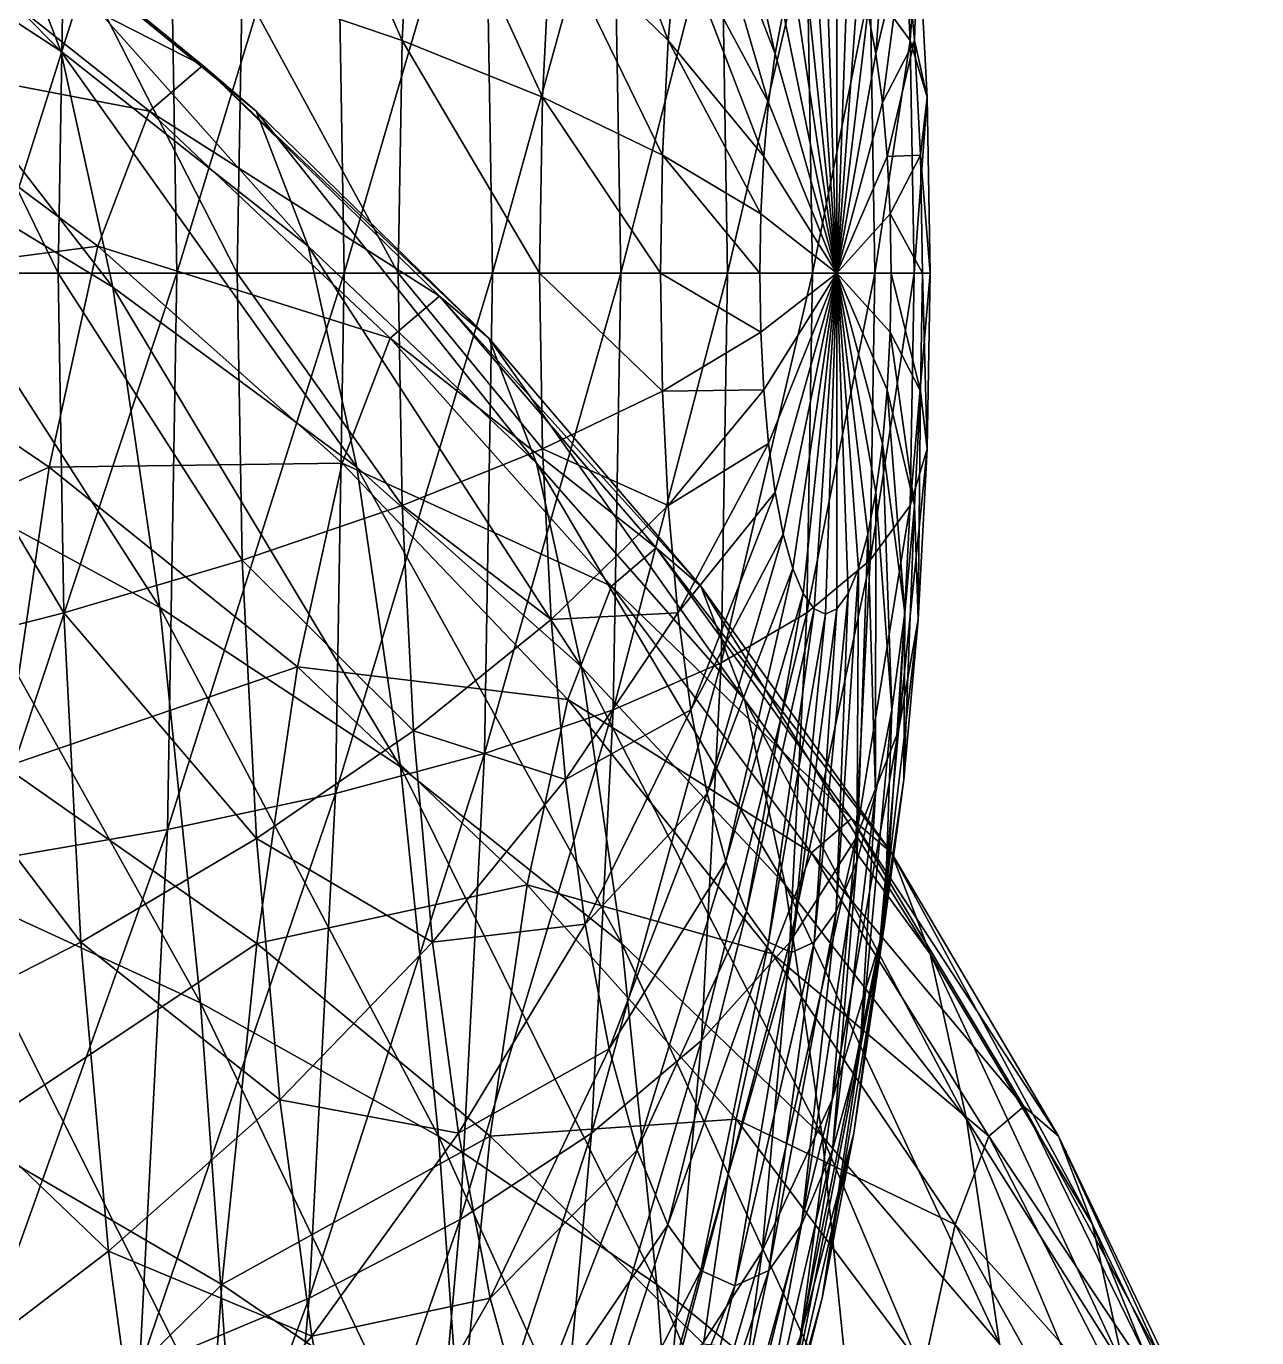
# Model space of a CAD drawing. Header units: metres. Extents: x -1.83 to 1.83, y -2.28 to 6.34.
# Drawn here: x 0.7353 to 0.924, y 1.057 to 1.2581 of the extents above; entities that cross this region are included whole.
import ezdxf

# ---------------------------------------------------------------- set-up
doc = ezdxf.new("R2010")
doc.units = ezdxf.units.M

msp = doc.modelspace()

# ---------------------------------------------------------------- linework, layer by layer
at = {"layer": 'Sphere 5'}
for points in [[(0.75697, 1.30558, 0.3304), (0.72849, 1.31046, 0.29566), (0.73001, 1.22023, 0.29385)], [(0.75697, 1.30558, 0.3304), (0.73001, 1.22023, 0.29385), (0.75841, 1.22023, 0.32869)], [(0.78273, 1.30005, 0.36431), (0.75697, 1.30558, 0.3304), (0.75841, 1.22023, 0.32869)], [(0.79294, 1.25587, 0.62928), (0.76841, 1.26426, 0.62735), (0.77061, 1.30696, 0.62472)], [(0.79294, 1.25587, 0.62928), (0.77061, 1.30696, 0.62472), (0.79472, 1.29042, 0.62716)], [(0.78273, 1.30005, 0.36431), (0.75841, 1.22023, 0.32869), (0.78407, 1.22023, 0.3627)], [(0.80558, 1.29391, 0.39712), (0.78273, 1.30005, 0.36431), (0.78407, 1.22023, 0.3627)], [(0.85015, 1.25385, 0.61384), (0.83725, 1.2872, 0.61858), (0.83973, 1.30005, 0.61563)], [(0.85015, 1.25385, 0.61384), (0.83973, 1.30005, 0.61563), (0.8514, 1.26029, 0.61236)], [(0.83376, 1.25587, 0.62274), (0.81583, 1.27335, 0.62649), (0.81803, 1.29788, 0.62386)], [(0.83376, 1.25587, 0.62274), (0.81803, 1.29788, 0.62386), (0.83524, 1.27233, 0.62098)], [(0.80558, 1.29391, 0.39712), (0.78407, 1.22023, 0.3627), (0.80682, 1.22023, 0.39564)], [(0.82534, 1.2872, 0.42858), (0.80558, 1.29391, 0.39712), (0.80682, 1.22023, 0.39564)], [(0.81447, 1.2472, 0.6281), (0.79294, 1.25587, 0.62928), (0.79472, 1.29042, 0.62716)], [(0.81447, 1.2472, 0.6281), (0.79472, 1.29042, 0.62716), (0.81583, 1.27335, 0.62649)], [(0.86909, 1.29042, 0.53852), (0.86472, 1.26426, 0.51258), (0.87088, 1.25587, 0.5364)], [(0.8721, 1.27335, 0.55942), (0.86909, 1.29042, 0.53852), (0.87088, 1.25587, 0.5364)], [(0.82534, 1.2872, 0.42858), (0.80682, 1.22023, 0.39564), (0.82647, 1.22023, 0.42724)], [(0.84186, 1.27999, 0.45846), (0.82534, 1.2872, 0.42858), (0.82647, 1.22023, 0.42724)], [(0.84914, 1.24638, 0.61504), (0.83524, 1.27233, 0.62098), (0.83725, 1.2872, 0.61858)], [(0.84914, 1.24638, 0.61504), (0.83725, 1.2872, 0.61858), (0.85015, 1.25385, 0.61384)], [(0.86436, 1.26029, 0.59691), (0.86803, 1.2872, 0.5819), (0.8656, 1.25385, 0.59543)], [(0.8656, 1.25385, 0.59543), (0.86803, 1.2872, 0.5819), (0.87004, 1.27233, 0.5795)], [(0.7402, 1.22023, 0.62337), (0.71014, 1.22023, 0.61544), (0.71115, 1.27999, 0.61424)], [(0.7402, 1.22023, 0.62337), (0.71115, 1.27999, 0.61424), (0.74108, 1.27233, 0.62233)], [(0.84186, 1.27999, 0.45846), (0.82647, 1.22023, 0.42724), (0.84287, 1.22023, 0.45726)], [(0.85502, 1.27233, 0.48653), (0.84186, 1.27999, 0.45846), (0.84287, 1.22023, 0.45726)], [(0.83286, 1.23832, 0.62382), (0.81447, 1.2472, 0.6281), (0.81583, 1.27335, 0.62649)], [(0.83286, 1.23832, 0.62382), (0.81583, 1.27335, 0.62649), (0.83376, 1.25587, 0.62274)], [(0.87004, 1.27233, 0.5795), (0.8721, 1.27335, 0.55942), (0.87152, 1.25587, 0.57774)], [(0.8721, 1.27335, 0.55942), (0.87088, 1.25587, 0.5364), (0.87346, 1.2472, 0.55781)], [(0.87152, 1.25587, 0.57774), (0.8721, 1.27335, 0.55942), (0.87346, 1.2472, 0.55781)], [(0.76767, 1.22023, 0.62824), (0.7402, 1.22023, 0.62337), (0.74108, 1.27233, 0.62233)], [(0.76767, 1.22023, 0.62824), (0.74108, 1.27233, 0.62233), (0.76841, 1.26426, 0.62735)], [(0.8484, 1.23812, 0.61592), (0.83376, 1.25587, 0.62274), (0.83524, 1.27233, 0.62098)], [(0.8484, 1.23812, 0.61592), (0.83524, 1.27233, 0.62098), (0.84914, 1.24638, 0.61504)], [(0.85502, 1.27233, 0.48653), (0.84287, 1.22023, 0.45726), (0.8559, 1.22023, 0.48548)], [(0.85963, 1.22023, 0.6061), (0.85443, 1.26937, 0.60874), (0.85613, 1.27173, 0.60672)], [(0.86472, 1.26426, 0.51258), (0.85502, 1.27233, 0.48653), (0.8559, 1.22023, 0.48548)], [(0.85963, 1.22023, 0.6061), (0.85613, 1.27173, 0.60672), (0.85788, 1.27253, 0.60463)], [(0.85963, 1.22023, 0.6061), (0.85613, 1.27173, 0.60672), (0.85963, 1.22023, 0.6061)], [(0.85963, 1.22023, 0.6061), (0.85788, 1.27253, 0.60463), (0.85963, 1.22023, 0.6061)], [(0.85963, 1.22023, 0.6061), (0.85788, 1.27253, 0.60463), (0.85963, 1.27173, 0.60254)], [(0.85963, 1.22023, 0.6061), (0.85963, 1.27173, 0.60254), (0.86133, 1.26937, 0.60052)], [(0.85963, 1.22023, 0.6061), (0.85963, 1.27173, 0.60254), (0.85963, 1.22023, 0.6061)], [(0.8656, 1.25385, 0.59543), (0.87004, 1.27233, 0.5795), (0.86661, 1.24638, 0.59422)], [(0.86661, 1.24638, 0.59422), (0.87004, 1.27233, 0.5795), (0.87152, 1.25587, 0.57774)], [(0.85963, 1.22023, 0.6061), (0.85284, 1.26552, 0.61064), (0.85443, 1.26937, 0.60874)], [(0.85963, 1.22023, 0.6061), (0.85443, 1.26937, 0.60874), (0.85963, 1.22023, 0.6061)], [(0.85963, 1.22023, 0.6061), (0.86133, 1.26937, 0.60052), (0.86292, 1.26552, 0.59862)], [(0.85963, 1.22023, 0.6061), (0.86133, 1.26937, 0.60052), (0.85963, 1.22023, 0.6061)], [(0.85963, 1.22023, 0.6061), (0.8514, 1.26029, 0.61236), (0.85284, 1.26552, 0.61064)], [(0.85963, 1.22023, 0.6061), (0.85284, 1.26552, 0.61064), (0.85963, 1.22023, 0.6061)], [(0.85963, 1.22023, 0.6061), (0.86292, 1.26552, 0.59862), (0.86436, 1.26029, 0.59691)], [(0.85963, 1.22023, 0.6061), (0.86292, 1.26552, 0.59862), (0.85963, 1.22023, 0.6061)], [(0.79234, 1.22023, 0.63), (0.76767, 1.22023, 0.62824), (0.76841, 1.26426, 0.62735)], [(0.79234, 1.22023, 0.63), (0.76841, 1.26426, 0.62735), (0.79294, 1.25587, 0.62928)], [(0.86472, 1.26426, 0.51258), (0.8559, 1.22023, 0.48548), (0.86546, 1.22023, 0.51169)], [(0.87088, 1.25587, 0.5364), (0.86472, 1.26426, 0.51258), (0.86546, 1.22023, 0.51169)], [(0.85963, 1.22023, 0.6061), (0.85015, 1.25385, 0.61384), (0.8514, 1.26029, 0.61236)], [(0.85963, 1.22023, 0.6061), (0.8514, 1.26029, 0.61236), (0.85963, 1.22023, 0.6061)], [(0.85963, 1.22023, 0.6061), (0.86436, 1.26029, 0.59691), (0.8656, 1.25385, 0.59543)], [(0.85963, 1.22023, 0.6061), (0.86436, 1.26029, 0.59691), (0.85963, 1.22023, 0.6061)], [(0.81402, 1.22023, 0.62865), (0.79234, 1.22023, 0.63), (0.79294, 1.25587, 0.62928)], [(0.81402, 1.22023, 0.62865), (0.79294, 1.25587, 0.62928), (0.81447, 1.2472, 0.6281)], [(0.84795, 1.22931, 0.61647), (0.83286, 1.23832, 0.62382), (0.83376, 1.25587, 0.62274)], [(0.84795, 1.22931, 0.61647), (0.83376, 1.25587, 0.62274), (0.8484, 1.23812, 0.61592)], [(0.87088, 1.25587, 0.5364), (0.86546, 1.22023, 0.51169), (0.87148, 1.22023, 0.53568)], [(0.86661, 1.24638, 0.59422), (0.87152, 1.25587, 0.57774), (0.86735, 1.23812, 0.59334)], [(0.86735, 1.23812, 0.59334), (0.87152, 1.25587, 0.57774), (0.87243, 1.23832, 0.57666)], [(0.87346, 1.2472, 0.55781), (0.87088, 1.25587, 0.5364), (0.87148, 1.22023, 0.53568)], [(0.87152, 1.25587, 0.57774), (0.87346, 1.2472, 0.55781), (0.87243, 1.23832, 0.57666)], [(0.85963, 1.22023, 0.6061), (0.84914, 1.24638, 0.61504), (0.85015, 1.25385, 0.61384)], [(0.85963, 1.22023, 0.6061), (0.85015, 1.25385, 0.61384), (0.85963, 1.22023, 0.6061)], [(0.85963, 1.22023, 0.6061), (0.8656, 1.25385, 0.59543), (0.86661, 1.24638, 0.59422)], [(0.85963, 1.22023, 0.6061), (0.8656, 1.25385, 0.59543), (0.85963, 1.22023, 0.6061)], [(0.83255, 1.22023, 0.62418), (0.81402, 1.22023, 0.62865), (0.81447, 1.2472, 0.6281)], [(0.83255, 1.22023, 0.62418), (0.81447, 1.2472, 0.6281), (0.83286, 1.23832, 0.62382)], [(0.87346, 1.2472, 0.55781), (0.87148, 1.22023, 0.53568), (0.87391, 1.22023, 0.55727)], [(0.87243, 1.23832, 0.57666), (0.87346, 1.2472, 0.55781), (0.87391, 1.22023, 0.55727)], [(0.85963, 1.22023, 0.6061), (0.8484, 1.23812, 0.61592), (0.84914, 1.24638, 0.61504)], [(0.85963, 1.22023, 0.6061), (0.84914, 1.24638, 0.61504), (0.85963, 1.22023, 0.6061)], [(0.85963, 1.22023, 0.6061), (0.86661, 1.24638, 0.59422), (0.86735, 1.23812, 0.59334)], [(0.85963, 1.22023, 0.6061), (0.86661, 1.24638, 0.59422), (0.85963, 1.22023, 0.6061)], [(0.84779, 1.22023, 0.61665), (0.83255, 1.22023, 0.62418), (0.83286, 1.23832, 0.62382)], [(0.84779, 1.22023, 0.61665), (0.83286, 1.23832, 0.62382), (0.84795, 1.22931, 0.61647)], [(0.85963, 1.22023, 0.6061), (0.84795, 1.22931, 0.61647), (0.8484, 1.23812, 0.61592)], [(0.85963, 1.22023, 0.6061), (0.8484, 1.23812, 0.61592), (0.85963, 1.22023, 0.6061)], [(0.85963, 1.22023, 0.6061), (0.86735, 1.23812, 0.59334), (0.86781, 1.22931, 0.5928)], [(0.85963, 1.22023, 0.6061), (0.86735, 1.23812, 0.59334), (0.85963, 1.22023, 0.6061)], [(0.86735, 1.23812, 0.59334), (0.87243, 1.23832, 0.57666), (0.86781, 1.22931, 0.5928)], [(0.86781, 1.22931, 0.5928), (0.87243, 1.23832, 0.57666), (0.87274, 1.22023, 0.5763)], [(0.87243, 1.23832, 0.57666), (0.87391, 1.22023, 0.55727), (0.87274, 1.22023, 0.5763)], [(0.85963, 1.22023, 0.6061), (0.84779, 1.22023, 0.61665), (0.84795, 1.22931, 0.61647)], [(0.85963, 1.22023, 0.6061), (0.84795, 1.22931, 0.61647), (0.85963, 1.22023, 0.6061)], [(0.85963, 1.22023, 0.6061), (0.86781, 1.22931, 0.5928), (0.86796, 1.22023, 0.59261)], [(0.85963, 1.22023, 0.6061), (0.86781, 1.22931, 0.5928), (0.85963, 1.22023, 0.6061)], [(0.86781, 1.22931, 0.5928), (0.87274, 1.22023, 0.5763), (0.86796, 1.22023, 0.59261)], [(0.74108, 1.16814, 0.62233), (0.71014, 1.22023, 0.61544), (0.7402, 1.22023, 0.62337)], [(0.74108, 1.16814, 0.62233), (0.71115, 1.16047, 0.61424), (0.71014, 1.22023, 0.61544)], [(0.75841, 1.22023, 0.32869), (0.72849, 1.13, 0.29566), (0.75697, 1.13489, 0.3304)], [(0.75841, 1.22023, 0.32869), (0.73001, 1.22023, 0.29385), (0.72849, 1.13, 0.29566)], [(0.76841, 1.1762, 0.62735), (0.7402, 1.22023, 0.62337), (0.76767, 1.22023, 0.62824)], [(0.76841, 1.1762, 0.62735), (0.74108, 1.16814, 0.62233), (0.7402, 1.22023, 0.62337)], [(0.78407, 1.22023, 0.3627), (0.75697, 1.13489, 0.3304), (0.78273, 1.14042, 0.36431)], [(0.78407, 1.22023, 0.3627), (0.75841, 1.22023, 0.32869), (0.75697, 1.13489, 0.3304)], [(0.79294, 1.1846, 0.62928), (0.76767, 1.22023, 0.62824), (0.79234, 1.22023, 0.63)], [(0.79294, 1.1846, 0.62928), (0.76841, 1.1762, 0.62735), (0.76767, 1.22023, 0.62824)], [(0.80682, 1.22023, 0.39564), (0.78273, 1.14042, 0.36431), (0.80558, 1.14656, 0.39712)], [(0.80682, 1.22023, 0.39564), (0.78407, 1.22023, 0.3627), (0.78273, 1.14042, 0.36431)], [(0.81447, 1.19327, 0.6281), (0.79234, 1.22023, 0.63), (0.81402, 1.22023, 0.62865)], [(0.81447, 1.19327, 0.6281), (0.79294, 1.1846, 0.62928), (0.79234, 1.22023, 0.63)], [(0.82647, 1.22023, 0.42724), (0.80558, 1.14656, 0.39712), (0.82534, 1.15326, 0.42858)], [(0.82647, 1.22023, 0.42724), (0.80682, 1.22023, 0.39564), (0.80558, 1.14656, 0.39712)], [(0.83286, 1.20214, 0.62382), (0.81402, 1.22023, 0.62865), (0.83255, 1.22023, 0.62418)], [(0.83286, 1.20214, 0.62382), (0.81447, 1.19327, 0.6281), (0.81402, 1.22023, 0.62865)], [(0.84287, 1.22023, 0.45726), (0.82534, 1.15326, 0.42858), (0.84186, 1.16047, 0.45846)], [(0.84287, 1.22023, 0.45726), (0.82647, 1.22023, 0.42724), (0.82534, 1.15326, 0.42858)], [(0.84795, 1.21115, 0.61647), (0.83255, 1.22023, 0.62418), (0.84779, 1.22023, 0.61665)], [(0.84795, 1.21115, 0.61647), (0.83286, 1.20214, 0.62382), (0.83255, 1.22023, 0.62418)], [(0.8559, 1.22023, 0.48548), (0.84186, 1.16047, 0.45846), (0.85502, 1.16814, 0.48653)], [(0.8559, 1.22023, 0.48548), (0.84287, 1.22023, 0.45726), (0.84186, 1.16047, 0.45846)], [(0.85963, 1.22023, 0.6061), (0.84779, 1.22023, 0.61665), (0.85963, 1.22023, 0.6061)], [(0.85963, 1.22023, 0.6061), (0.84795, 1.21115, 0.61647), (0.84779, 1.22023, 0.61665)], [(0.85963, 1.22023, 0.6061), (0.84795, 1.21115, 0.61647), (0.85963, 1.22023, 0.6061)], [(0.85963, 1.22023, 0.6061), (0.8484, 1.20235, 0.61592), (0.84795, 1.21115, 0.61647)], [(0.85963, 1.22023, 0.6061), (0.8484, 1.20235, 0.61592), (0.85963, 1.22023, 0.6061)], [(0.85963, 1.22023, 0.6061), (0.84914, 1.19409, 0.61504), (0.8484, 1.20235, 0.61592)], [(0.85963, 1.22023, 0.6061), (0.84914, 1.19409, 0.61504), (0.85963, 1.22023, 0.6061)], [(0.85963, 1.22023, 0.6061), (0.85015, 1.18662, 0.61384), (0.84914, 1.19409, 0.61504)], [(0.85963, 1.22023, 0.6061), (0.85015, 1.18662, 0.61384), (0.85963, 1.22023, 0.6061)], [(0.85963, 1.22023, 0.6061), (0.8514, 1.18017, 0.61236), (0.85015, 1.18662, 0.61384)], [(0.85963, 1.22023, 0.6061), (0.8514, 1.18017, 0.61236), (0.85963, 1.22023, 0.6061)], [(0.85963, 1.22023, 0.6061), (0.85284, 1.17494, 0.61064), (0.8514, 1.18017, 0.61236)], [(0.85963, 1.22023, 0.6061), (0.85284, 1.17494, 0.61064), (0.85963, 1.22023, 0.6061)], [(0.85963, 1.22023, 0.6061), (0.85443, 1.17109, 0.60874), (0.85284, 1.17494, 0.61064)], [(0.85963, 1.22023, 0.6061), (0.85443, 1.17109, 0.60874), (0.85963, 1.22023, 0.6061)], [(0.85963, 1.22023, 0.6061), (0.85613, 1.16873, 0.60672), (0.85443, 1.17109, 0.60874)], [(0.86546, 1.22023, 0.51169), (0.85502, 1.16814, 0.48653), (0.86472, 1.1762, 0.51258)], [(0.86546, 1.22023, 0.51169), (0.8559, 1.22023, 0.48548), (0.85502, 1.16814, 0.48653)], [(0.85963, 1.22023, 0.6061), (0.85613, 1.16873, 0.60672), (0.85963, 1.22023, 0.6061)], [(0.85963, 1.22023, 0.6061), (0.85788, 1.16794, 0.60463), (0.85613, 1.16873, 0.60672)], [(0.85963, 1.22023, 0.6061), (0.85788, 1.16794, 0.60463), (0.85963, 1.22023, 0.6061)], [(0.85963, 1.22023, 0.6061), (0.85963, 1.16873, 0.60254), (0.85788, 1.16794, 0.60463)], [(0.85963, 1.22023, 0.6061), (0.85963, 1.16873, 0.60254), (0.85963, 1.22023, 0.6061)], [(0.85963, 1.22023, 0.6061), (0.86133, 1.17109, 0.60052), (0.85963, 1.16873, 0.60254)], [(0.85963, 1.22023, 0.6061), (0.86133, 1.17109, 0.60052), (0.85963, 1.22023, 0.6061)], [(0.85963, 1.22023, 0.6061), (0.86292, 1.17494, 0.59862), (0.86133, 1.17109, 0.60052)], [(0.85963, 1.22023, 0.6061), (0.86292, 1.17494, 0.59862), (0.85963, 1.22023, 0.6061)], [(0.85963, 1.22023, 0.6061), (0.86436, 1.18017, 0.59691), (0.86292, 1.17494, 0.59862)], [(0.85963, 1.22023, 0.6061), (0.86436, 1.18017, 0.59691), (0.85963, 1.22023, 0.6061)], [(0.85963, 1.22023, 0.6061), (0.8656, 1.18662, 0.59543), (0.86436, 1.18017, 0.59691)], [(0.85963, 1.22023, 0.6061), (0.8656, 1.18662, 0.59543), (0.85963, 1.22023, 0.6061)], [(0.85963, 1.22023, 0.6061), (0.86661, 1.19409, 0.59422), (0.8656, 1.18662, 0.59543)], [(0.85963, 1.22023, 0.6061), (0.86661, 1.19409, 0.59422), (0.85963, 1.22023, 0.6061)], [(0.85963, 1.22023, 0.6061), (0.86735, 1.20235, 0.59334), (0.86661, 1.19409, 0.59422)], [(0.85963, 1.22023, 0.6061), (0.86735, 1.20235, 0.59334), (0.85963, 1.22023, 0.6061)], [(0.85963, 1.22023, 0.6061), (0.86781, 1.21115, 0.5928), (0.86735, 1.20235, 0.59334)], [(0.85963, 1.22023, 0.6061), (0.86781, 1.21115, 0.5928), (0.85963, 1.22023, 0.6061)], [(0.85963, 1.22023, 0.6061), (0.86796, 1.22023, 0.59261), (0.86781, 1.21115, 0.5928)], [(0.85963, 1.22023, 0.6061), (0.86796, 1.22023, 0.59261), (0.85963, 1.22023, 0.6061)], [(0.87148, 1.22023, 0.53568), (0.86472, 1.1762, 0.51258), (0.87088, 1.1846, 0.5364)], [(0.87148, 1.22023, 0.53568), (0.86546, 1.22023, 0.51169), (0.86472, 1.1762, 0.51258)], [(0.86796, 1.22023, 0.59261), (0.87243, 1.20214, 0.57666), (0.86781, 1.21115, 0.5928)], [(0.86796, 1.22023, 0.59261), (0.87274, 1.22023, 0.5763), (0.87243, 1.20214, 0.57666)], [(0.87391, 1.22023, 0.55727), (0.87088, 1.1846, 0.5364), (0.87346, 1.19327, 0.55781)], [(0.87391, 1.22023, 0.55727), (0.87148, 1.22023, 0.53568), (0.87088, 1.1846, 0.5364)], [(0.87274, 1.22023, 0.5763), (0.87346, 1.19327, 0.55781), (0.87243, 1.20214, 0.57666)], [(0.87274, 1.22023, 0.5763), (0.87391, 1.22023, 0.55727), (0.87346, 1.19327, 0.55781)], [(0.8484, 1.20235, 0.61592), (0.83286, 1.20214, 0.62382), (0.84795, 1.21115, 0.61647)], [(0.86781, 1.21115, 0.5928), (0.87152, 1.1846, 0.57774), (0.86735, 1.20235, 0.59334)], [(0.86781, 1.21115, 0.5928), (0.87243, 1.20214, 0.57666), (0.87152, 1.1846, 0.57774)], [(0.83376, 1.1846, 0.62274), (0.81447, 1.19327, 0.6281), (0.83286, 1.20214, 0.62382)], [(0.8484, 1.20235, 0.61592), (0.83376, 1.1846, 0.62274), (0.83286, 1.20214, 0.62382)], [(0.84914, 1.19409, 0.61504), (0.83376, 1.1846, 0.62274), (0.8484, 1.20235, 0.61592)], [(0.86735, 1.20235, 0.59334), (0.87004, 1.16814, 0.5795), (0.86661, 1.19409, 0.59422)], [(0.86735, 1.20235, 0.59334), (0.87152, 1.1846, 0.57774), (0.87004, 1.16814, 0.5795)], [(0.87243, 1.20214, 0.57666), (0.8721, 1.16712, 0.55942), (0.87152, 1.1846, 0.57774)], [(0.87243, 1.20214, 0.57666), (0.87346, 1.19327, 0.55781), (0.8721, 1.16712, 0.55942)], [(0.81583, 1.16712, 0.62649), (0.79294, 1.1846, 0.62928), (0.81447, 1.19327, 0.6281)], [(0.83376, 1.1846, 0.62274), (0.81583, 1.16712, 0.62649), (0.81447, 1.19327, 0.6281)], [(0.84914, 1.19409, 0.61504), (0.83524, 1.16814, 0.62098), (0.83376, 1.1846, 0.62274)], [(0.85015, 1.18662, 0.61384), (0.83524, 1.16814, 0.62098), (0.84914, 1.19409, 0.61504)], [(0.86661, 1.19409, 0.59422), (0.86803, 1.15326, 0.5819), (0.8656, 1.18662, 0.59543)], [(0.86661, 1.19409, 0.59422), (0.87004, 1.16814, 0.5795), (0.86803, 1.15326, 0.5819)], [(0.87346, 1.19327, 0.55781), (0.86909, 1.15005, 0.53852), (0.8721, 1.16712, 0.55942)], [(0.87346, 1.19327, 0.55781), (0.87088, 1.1846, 0.5364), (0.86909, 1.15005, 0.53852)], [(0.85015, 1.18662, 0.61384), (0.83725, 1.15326, 0.61858), (0.83524, 1.16814, 0.62098)], [(0.8514, 1.18017, 0.61236), (0.83725, 1.15326, 0.61858), (0.85015, 1.18662, 0.61384)], [(0.8656, 1.18662, 0.59543), (0.86556, 1.14042, 0.58485), (0.86436, 1.18017, 0.59691)], [(0.8656, 1.18662, 0.59543), (0.86803, 1.15326, 0.5819), (0.86556, 1.14042, 0.58485)], [(0.79472, 1.15005, 0.62716), (0.76841, 1.1762, 0.62735), (0.79294, 1.1846, 0.62928)], [(0.81583, 1.16712, 0.62649), (0.79472, 1.15005, 0.62716), (0.79294, 1.1846, 0.62928)], [(0.83524, 1.16814, 0.62098), (0.81583, 1.16712, 0.62649), (0.83376, 1.1846, 0.62274)], [(0.87088, 1.1846, 0.5364), (0.86251, 1.13351, 0.5152), (0.86909, 1.15005, 0.53852)], [(0.87088, 1.1846, 0.5364), (0.86472, 1.1762, 0.51258), (0.86251, 1.13351, 0.5152)], [(0.87152, 1.1846, 0.57774), (0.8699, 1.14259, 0.56205), (0.87004, 1.16814, 0.5795)], [(0.87152, 1.1846, 0.57774), (0.8721, 1.16712, 0.55942), (0.8699, 1.14259, 0.56205)], [(0.8514, 1.18017, 0.61236), (0.83973, 1.14042, 0.61563), (0.83725, 1.15326, 0.61858)], [(0.85284, 1.17494, 0.61064), (0.83973, 1.14042, 0.61563), (0.8514, 1.18017, 0.61236)], [(0.86436, 1.18017, 0.59691), (0.86269, 1.13, 0.58827), (0.86292, 1.17494, 0.59862)], [(0.86436, 1.18017, 0.59691), (0.86556, 1.14042, 0.58485), (0.86269, 1.13, 0.58827)], [(0.77061, 1.13351, 0.62472), (0.74108, 1.16814, 0.62233), (0.76841, 1.1762, 0.62735)], [(0.79472, 1.15005, 0.62716), (0.77061, 1.13351, 0.62472), (0.76841, 1.1762, 0.62735)], [(0.85284, 1.17494, 0.61064), (0.8426, 1.13, 0.61221), (0.83973, 1.14042, 0.61563)], [(0.85443, 1.17109, 0.60874), (0.8426, 1.13, 0.61221), (0.85284, 1.17494, 0.61064)], [(0.86472, 1.1762, 0.51258), (0.85241, 1.11763, 0.48964), (0.86251, 1.13351, 0.5152)], [(0.86472, 1.1762, 0.51258), (0.85502, 1.16814, 0.48653), (0.85241, 1.11763, 0.48964)], [(0.86292, 1.17494, 0.59862), (0.85952, 1.12233, 0.59205), (0.86133, 1.17109, 0.60052)], [(0.86292, 1.17494, 0.59862), (0.86269, 1.13, 0.58827), (0.85952, 1.12233, 0.59205)], [(0.85443, 1.17109, 0.60874), (0.84577, 1.12233, 0.60843), (0.8426, 1.13, 0.61221)], [(0.85613, 1.16873, 0.60672), (0.84577, 1.12233, 0.60843), (0.85443, 1.17109, 0.60874)], [(0.86133, 1.17109, 0.60052), (0.85613, 1.11763, 0.59608), (0.85963, 1.16873, 0.60254)], [(0.86133, 1.17109, 0.60052), (0.85952, 1.12233, 0.59205), (0.85613, 1.11763, 0.59608)], [(0.85613, 1.16873, 0.60672), (0.84915, 1.11763, 0.6044), (0.84577, 1.12233, 0.60843)], [(0.85788, 1.16794, 0.60463), (0.84915, 1.11763, 0.6044), (0.85613, 1.16873, 0.60672)], [(0.85963, 1.16873, 0.60254), (0.85264, 1.11604, 0.60024), (0.85788, 1.16794, 0.60463)], [(0.85963, 1.16873, 0.60254), (0.85613, 1.11763, 0.59608), (0.85264, 1.11604, 0.60024)], [(0.74369, 1.11763, 0.61921), (0.71115, 1.16047, 0.61424), (0.74108, 1.16814, 0.62233)], [(0.77061, 1.13351, 0.62472), (0.74369, 1.11763, 0.61921), (0.74108, 1.16814, 0.62233)], [(0.81803, 1.14259, 0.62386), (0.79472, 1.15005, 0.62716), (0.81583, 1.16712, 0.62649)], [(0.83524, 1.16814, 0.62098), (0.81803, 1.14259, 0.62386), (0.81583, 1.16712, 0.62649)], [(0.83725, 1.15326, 0.61858), (0.81803, 1.14259, 0.62386), (0.83524, 1.16814, 0.62098)], [(0.85502, 1.16814, 0.48653), (0.83887, 1.10253, 0.46203), (0.85241, 1.11763, 0.48964)], [(0.85502, 1.16814, 0.48653), (0.84186, 1.16047, 0.45846), (0.83887, 1.10253, 0.46203)], [(0.85788, 1.16794, 0.60463), (0.85264, 1.11604, 0.60024), (0.84915, 1.11763, 0.6044)], [(0.8721, 1.16712, 0.55942), (0.86618, 1.11763, 0.542), (0.8699, 1.14259, 0.56205)], [(0.8721, 1.16712, 0.55942), (0.86909, 1.15005, 0.53852), (0.86618, 1.11763, 0.542)], [(0.87004, 1.16814, 0.5795), (0.8669, 1.12041, 0.56562), (0.86803, 1.15326, 0.5819)], [(0.87004, 1.16814, 0.5795), (0.8699, 1.14259, 0.56205), (0.8669, 1.12041, 0.56562)], [(0.74369, 1.11763, 0.61921), (0.71414, 1.10253, 0.61067), (0.71115, 1.16047, 0.61424)], [(0.84186, 1.16047, 0.45846), (0.82198, 1.08832, 0.43258), (0.83887, 1.10253, 0.46203)], [(0.84186, 1.16047, 0.45846), (0.82534, 1.15326, 0.42858), (0.82198, 1.08832, 0.43258)], [(0.82534, 1.15326, 0.42858), (0.80188, 1.07513, 0.40152), (0.82198, 1.08832, 0.43258)], [(0.82534, 1.15326, 0.42858), (0.80558, 1.14656, 0.39712), (0.80188, 1.07513, 0.40152)], [(0.83725, 1.15326, 0.61858), (0.82103, 1.12041, 0.6203), (0.81803, 1.14259, 0.62386)], [(0.83973, 1.14042, 0.61563), (0.82103, 1.12041, 0.6203), (0.83725, 1.15326, 0.61858)], [(0.86803, 1.15326, 0.5819), (0.86321, 1.10127, 0.57002), (0.86556, 1.14042, 0.58485)], [(0.86803, 1.15326, 0.5819), (0.8669, 1.12041, 0.56562), (0.86321, 1.10127, 0.57002)], [(0.79764, 1.11763, 0.62368), (0.77061, 1.13351, 0.62472), (0.79472, 1.15005, 0.62716)], [(0.81803, 1.14259, 0.62386), (0.79764, 1.11763, 0.62368), (0.79472, 1.15005, 0.62716)], [(0.86909, 1.15005, 0.53852), (0.85891, 1.09345, 0.5195), (0.86618, 1.11763, 0.542)], [(0.86909, 1.15005, 0.53852), (0.86251, 1.13351, 0.5152), (0.85891, 1.09345, 0.5195)], [(0.80558, 1.14656, 0.39712), (0.77873, 1.06303, 0.36907), (0.80188, 1.07513, 0.40152)], [(0.80558, 1.14656, 0.39712), (0.78273, 1.14042, 0.36431), (0.77873, 1.06303, 0.36907)], [(0.82103, 1.12041, 0.6203), (0.79764, 1.11763, 0.62368), (0.81803, 1.14259, 0.62386)], [(0.8699, 1.14259, 0.56205), (0.86222, 1.08832, 0.54671), (0.8669, 1.12041, 0.56562)], [(0.8699, 1.14259, 0.56205), (0.86618, 1.11763, 0.542), (0.86222, 1.08832, 0.54671)], [(0.78273, 1.14042, 0.36431), (0.75269, 1.05213, 0.3355), (0.77873, 1.06303, 0.36907)], [(0.78273, 1.14042, 0.36431), (0.75697, 1.13489, 0.3304), (0.75269, 1.05213, 0.3355)], [(0.83973, 1.14042, 0.61563), (0.82472, 1.10127, 0.6159), (0.82103, 1.12041, 0.6203)], [(0.8426, 1.13, 0.61221), (0.82472, 1.10127, 0.6159), (0.83973, 1.14042, 0.61563)], [(0.86556, 1.14042, 0.58485), (0.85894, 1.08575, 0.57511), (0.86269, 1.13, 0.58827)], [(0.86556, 1.14042, 0.58485), (0.86321, 1.10127, 0.57002), (0.85894, 1.08575, 0.57511)], [(0.75697, 1.13489, 0.3304), (0.72397, 1.04251, 0.30105), (0.75269, 1.05213, 0.3355)], [(0.75697, 1.13489, 0.3304), (0.72849, 1.13, 0.29566), (0.72397, 1.04251, 0.30105)], [(0.77422, 1.09345, 0.62043), (0.74369, 1.11763, 0.61921), (0.77061, 1.13351, 0.62472)], [(0.79764, 1.11763, 0.62368), (0.77422, 1.09345, 0.62043), (0.77061, 1.13351, 0.62472)], [(0.86251, 1.13351, 0.5152), (0.84815, 1.07023, 0.49472), (0.85891, 1.09345, 0.5195)], [(0.86251, 1.13351, 0.5152), (0.85241, 1.11763, 0.48964), (0.84815, 1.07023, 0.49472)], [(0.8426, 1.13, 0.61221), (0.82899, 1.08575, 0.6108), (0.82472, 1.10127, 0.6159)], [(0.84577, 1.12233, 0.60843), (0.82899, 1.08575, 0.6108), (0.8426, 1.13, 0.61221)], [(0.86269, 1.13, 0.58827), (0.85421, 1.07431, 0.58075), (0.85952, 1.12233, 0.59205)], [(0.86269, 1.13, 0.58827), (0.85894, 1.08575, 0.57511), (0.85421, 1.07431, 0.58075)], [(0.84577, 1.12233, 0.60843), (0.83372, 1.07431, 0.60516), (0.82899, 1.08575, 0.6108)], [(0.84915, 1.11763, 0.6044), (0.83372, 1.07431, 0.60516), (0.84577, 1.12233, 0.60843)], [(0.85952, 1.12233, 0.59205), (0.84917, 1.0673, 0.58676), (0.85613, 1.11763, 0.59608)], [(0.85952, 1.12233, 0.59205), (0.85421, 1.07431, 0.58075), (0.84917, 1.0673, 0.58676)], [(0.82103, 1.12041, 0.6203), (0.80159, 1.08832, 0.61897), (0.79764, 1.11763, 0.62368)], [(0.82472, 1.10127, 0.6159), (0.80159, 1.08832, 0.61897), (0.82103, 1.12041, 0.6203)], [(0.8669, 1.12041, 0.56562), (0.85734, 1.06303, 0.55253), (0.86321, 1.10127, 0.57002)], [(0.8669, 1.12041, 0.56562), (0.86222, 1.08832, 0.54671), (0.85734, 1.06303, 0.55253)], [(0.74795, 1.07023, 0.61414), (0.71414, 1.10253, 0.61067), (0.74369, 1.11763, 0.61921)], [(0.77422, 1.09345, 0.62043), (0.74795, 1.07023, 0.61414), (0.74369, 1.11763, 0.61921)], [(0.80159, 1.08832, 0.61897), (0.77422, 1.09345, 0.62043), (0.79764, 1.11763, 0.62368)], [(0.84915, 1.11763, 0.6044), (0.83877, 1.0673, 0.59915), (0.83372, 1.07431, 0.60516)], [(0.85241, 1.11763, 0.48964), (0.83398, 1.04816, 0.46786), (0.84815, 1.07023, 0.49472)], [(0.85241, 1.11763, 0.48964), (0.83887, 1.10253, 0.46203), (0.83398, 1.04816, 0.46786)], [(0.85264, 1.11604, 0.60024), (0.83877, 1.0673, 0.59915), (0.84915, 1.11763, 0.6044)], [(0.85613, 1.11763, 0.59608), (0.84397, 1.06494, 0.59296), (0.85264, 1.11604, 0.60024)], [(0.85613, 1.11763, 0.59608), (0.84917, 1.0673, 0.58676), (0.84397, 1.06494, 0.59296)], [(0.86618, 1.11763, 0.542), (0.85402, 1.05724, 0.52532), (0.86222, 1.08832, 0.54671)], [(0.86618, 1.11763, 0.542), (0.85891, 1.09345, 0.5195), (0.85402, 1.05724, 0.52532)], [(0.85264, 1.11604, 0.60024), (0.84397, 1.06494, 0.59296), (0.83877, 1.0673, 0.59915)], [(0.74795, 1.07023, 0.61414), (0.71903, 1.04816, 0.60484), (0.71414, 1.10253, 0.61067)], [(0.83887, 1.10253, 0.46203), (0.8165, 1.0274, 0.43911), (0.83398, 1.04816, 0.46786)], [(0.83887, 1.10253, 0.46203), (0.82198, 1.08832, 0.43258), (0.8165, 1.0274, 0.43911)], [(0.82472, 1.10127, 0.6159), (0.80647, 1.06303, 0.61315), (0.80159, 1.08832, 0.61897)], [(0.82899, 1.08575, 0.6108), (0.80647, 1.06303, 0.61315), (0.82472, 1.10127, 0.6159)], [(0.86321, 1.10127, 0.57002), (0.85169, 1.04251, 0.55926), (0.85894, 1.08575, 0.57511)], [(0.86321, 1.10127, 0.57002), (0.85734, 1.06303, 0.55253), (0.85169, 1.04251, 0.55926)], [(0.77911, 1.05724, 0.6146), (0.74795, 1.07023, 0.61414), (0.77422, 1.09345, 0.62043)], [(0.80159, 1.08832, 0.61897), (0.77911, 1.05724, 0.6146), (0.77422, 1.09345, 0.62043)], [(0.85891, 1.09345, 0.5195), (0.84236, 1.0274, 0.50161), (0.85402, 1.05724, 0.52532)], [(0.85891, 1.09345, 0.5195), (0.84815, 1.07023, 0.49472), (0.84236, 1.0274, 0.50161)], [(0.80647, 1.06303, 0.61315), (0.77911, 1.05724, 0.6146), (0.80159, 1.08832, 0.61897)], [(0.82198, 1.08832, 0.43258), (0.79586, 1.0081, 0.4087), (0.8165, 1.0274, 0.43911)], [(0.82198, 1.08832, 0.43258), (0.80188, 1.07513, 0.40152), (0.79586, 1.0081, 0.4087)], [(0.86222, 1.08832, 0.54671), (0.84799, 1.02599, 0.53251), (0.85734, 1.06303, 0.55253)], [(0.86222, 1.08832, 0.54671), (0.85402, 1.05724, 0.52532), (0.84799, 1.02599, 0.53251)], [(0.82899, 1.08575, 0.6108), (0.81212, 1.04251, 0.60642), (0.80647, 1.06303, 0.61315)], [(0.83372, 1.07431, 0.60516), (0.81212, 1.04251, 0.60642), (0.82899, 1.08575, 0.6108)], [(0.85894, 1.08575, 0.57511), (0.84544, 1.0274, 0.56671), (0.85421, 1.07431, 0.58075)], [(0.85894, 1.08575, 0.57511), (0.85169, 1.04251, 0.55926), (0.84544, 1.0274, 0.56671)], [(0.80188, 1.07513, 0.40152), (0.7722, 0.99042, 0.37686), (0.79586, 1.0081, 0.4087)], [(0.80188, 1.07513, 0.40152), (0.77873, 1.06303, 0.36907), (0.7722, 0.99042, 0.37686)], [(0.83372, 1.07431, 0.60516), (0.81837, 1.0274, 0.59897), (0.81212, 1.04251, 0.60642)], [(0.83877, 1.0673, 0.59915), (0.81837, 1.0274, 0.59897), (0.83372, 1.07431, 0.60516)], [(0.85421, 1.07431, 0.58075), (0.83878, 1.01814, 0.57465), (0.84917, 1.0673, 0.58676)], [(0.85421, 1.07431, 0.58075), (0.84544, 1.0274, 0.56671), (0.83878, 1.01814, 0.57465)], [(0.75373, 1.0274, 0.60724), (0.71903, 1.04816, 0.60484), (0.74795, 1.07023, 0.61414)], [(0.77911, 1.05724, 0.6146), (0.75373, 1.0274, 0.60724), (0.74795, 1.07023, 0.61414)], [(0.84815, 1.07023, 0.49472), (0.82734, 0.99902, 0.47576), (0.84236, 1.0274, 0.50161)], [(0.84815, 1.07023, 0.49472), (0.83398, 1.04816, 0.46786), (0.82734, 0.99902, 0.47576)], [(0.83877, 1.0673, 0.59915), (0.82504, 1.01814, 0.59103), (0.81837, 1.0274, 0.59897)], [(0.84397, 1.06494, 0.59296), (0.82504, 1.01814, 0.59103), (0.83877, 1.0673, 0.59915)], [(0.84917, 1.0673, 0.58676), (0.83191, 1.01502, 0.58284), (0.84397, 1.06494, 0.59296)], [(0.84917, 1.0673, 0.58676), (0.83878, 1.01814, 0.57465), (0.83191, 1.01502, 0.58284)], [(0.84397, 1.06494, 0.59296), (0.83191, 1.01502, 0.58284), (0.82504, 1.01814, 0.59103)], [(0.77873, 1.06303, 0.36907), (0.74571, 0.97449, 0.34382), (0.7722, 0.99042, 0.37686)], [(0.77873, 1.06303, 0.36907), (0.75269, 1.05213, 0.3355), (0.74571, 0.97449, 0.34382)], [(0.80647, 1.06303, 0.61315), (0.78513, 1.02599, 0.60742), (0.77911, 1.05724, 0.6146)], [(0.81212, 1.04251, 0.60642), (0.78513, 1.02599, 0.60742), (0.80647, 1.06303, 0.61315)], [(0.85734, 1.06303, 0.55253), (0.84101, 1.00063, 0.54083), (0.85169, 1.04251, 0.55926)], [(0.85734, 1.06303, 0.55253), (0.84799, 1.02599, 0.53251), (0.84101, 1.00063, 0.54083)], [(0.78513, 1.02599, 0.60742), (0.75373, 1.0274, 0.60724), (0.77911, 1.05724, 0.6146)], [(0.85402, 1.05724, 0.52532), (0.83523, 0.99042, 0.51011), (0.84799, 1.02599, 0.53251)], [(0.85402, 1.05724, 0.52532), (0.84236, 1.0274, 0.50161), (0.83523, 0.99042, 0.51011)]]:
    msp.add_3dface(points, dxfattribs=at)
at = {"layer": 'Sphere 6'}
for points in [[(0.74064, 1.25428, 0.13011), (0.69117, 1.30415, 0.12326), (0.73215, 1.27645, 0.10678)], [(0.74064, 1.25428, 0.13011), (0.70014, 1.28071, 0.14792), (0.69117, 1.30415, 0.12326)], [(0.76241, 1.25205, 0.06852), (0.72339, 1.28392, 0.08272), (0.71463, 1.27645, 0.05866)], [(0.7706, 1.24507, 0.09102), (0.72339, 1.28392, 0.08272), (0.76241, 1.25205, 0.06852)], [(0.7706, 1.24507, 0.09102), (0.73215, 1.27645, 0.10678), (0.72339, 1.28392, 0.08272)], [(0.74861, 1.21807, 0.152), (0.70014, 1.28071, 0.14792), (0.74064, 1.25428, 0.13011)], [(0.74861, 1.21807, 0.152), (0.70857, 1.24243, 0.17106), (0.70014, 1.28071, 0.14792)], [(0.75422, 1.24507, 0.04602), (0.71463, 1.27645, 0.05866), (0.70614, 1.25428, 0.03533)], [(0.76241, 1.25205, 0.06852), (0.71463, 1.27645, 0.05866), (0.75422, 1.24507, 0.04602)], [(0.77854, 1.22433, 0.11284), (0.73215, 1.27645, 0.10678), (0.7706, 1.24507, 0.09102)], [(0.77854, 1.22433, 0.11284), (0.74064, 1.25428, 0.13011), (0.73215, 1.27645, 0.10678)], [(0.74628, 1.22433, 0.0242), (0.70614, 1.25428, 0.03533), (0.69818, 1.21807, 0.01344)], [(0.75422, 1.24507, 0.04602), (0.70614, 1.25428, 0.03533), (0.74628, 1.22433, 0.0242)], [(0.78599, 1.19047, 0.1333), (0.74064, 1.25428, 0.13011), (0.77854, 1.22433, 0.11284)], [(0.78599, 1.19047, 0.1333), (0.74861, 1.21807, 0.152), (0.74064, 1.25428, 0.13011)], [(0.79868, 1.21669, 0.05532), (0.76241, 1.25205, 0.06852), (0.75422, 1.24507, 0.04602)], [(0.80624, 1.21025, 0.07609), (0.76241, 1.25205, 0.06852), (0.79868, 1.21669, 0.05532)], [(0.80624, 1.21025, 0.07609), (0.7706, 1.24507, 0.09102), (0.76241, 1.25205, 0.06852)], [(0.79112, 1.21025, 0.03455), (0.75422, 1.24507, 0.04602), (0.74628, 1.22433, 0.0242)], [(0.79868, 1.21669, 0.05532), (0.75422, 1.24507, 0.04602), (0.79112, 1.21025, 0.03455)], [(0.81357, 1.1911, 0.09623), (0.7706, 1.24507, 0.09102), (0.80624, 1.21025, 0.07609)], [(0.81357, 1.1911, 0.09623), (0.77854, 1.22433, 0.11284), (0.7706, 1.24507, 0.09102)], [(0.75581, 1.16893, 0.17178), (0.70857, 1.24243, 0.17106), (0.74861, 1.21807, 0.152)], [(0.75581, 1.16893, 0.17178), (0.71618, 1.19047, 0.19198), (0.70857, 1.24243, 0.17106)], [(0.74628, 1.22433, 0.0242), (0.69818, 1.21807, 0.01344), (0.73883, 1.19047, 0.00373)], [(0.78379, 1.1911, 0.01441), (0.74628, 1.22433, 0.0242), (0.73883, 1.19047, 0.00373)], [(0.79112, 1.21025, 0.03455), (0.74628, 1.22433, 0.0242), (0.78379, 1.1911, 0.01441)], [(0.82044, 1.15985, 0.11512), (0.77854, 1.22433, 0.11284), (0.81357, 1.1911, 0.09623)], [(0.82044, 1.15985, 0.11512), (0.78599, 1.19047, 0.1333), (0.77854, 1.22433, 0.11284)], [(0.73883, 1.19047, 0.00373), (0.69818, 1.21807, 0.01344), (0.69098, 1.16893, -0.00634)], [(0.79273, 1.14452, 0.15181), (0.74861, 1.21807, 0.152), (0.78599, 1.19047, 0.1333)], [(0.79273, 1.14452, 0.15181), (0.75581, 1.16893, 0.17178), (0.74861, 1.21807, 0.152)], [(0.83191, 1.1781, 0.04323), (0.79868, 1.21669, 0.05532), (0.79112, 1.21025, 0.03455)], [(0.83878, 1.17224, 0.0621), (0.79868, 1.21669, 0.05532), (0.83191, 1.1781, 0.04323)], [(0.83878, 1.17224, 0.0621), (0.80624, 1.21025, 0.07609), (0.79868, 1.21669, 0.05532)], [(0.82504, 1.17224, 0.02435), (0.79112, 1.21025, 0.03455), (0.78379, 1.1911, 0.01441)], [(0.83191, 1.1781, 0.04323), (0.79112, 1.21025, 0.03455), (0.82504, 1.17224, 0.02435)], [(0.84544, 1.15484, 0.08041), (0.80624, 1.21025, 0.07609), (0.83878, 1.17224, 0.0621)], [(0.84544, 1.15484, 0.08041), (0.81357, 1.1911, 0.09623), (0.80624, 1.21025, 0.07609)], [(0.78379, 1.1911, 0.01441), (0.73883, 1.19047, 0.00373), (0.77691, 1.15985, -0.00448)], [(0.81837, 1.15484, 0.00604), (0.78379, 1.1911, 0.01441), (0.77691, 1.15985, -0.00448)], [(0.82504, 1.17224, 0.02435), (0.78379, 1.1911, 0.01441), (0.81837, 1.15484, 0.00604)], [(0.85169, 1.12643, 0.09759), (0.81357, 1.1911, 0.09623), (0.84544, 1.15484, 0.08041)], [(0.85169, 1.12643, 0.09759), (0.82044, 1.15985, 0.11512), (0.81357, 1.1911, 0.09623)], [(0.73883, 1.19047, 0.00373), (0.69098, 1.16893, -0.00634), (0.7321, 1.14452, -0.01477)], [(0.76202, 1.10835, 0.18886), (0.71618, 1.19047, 0.19198), (0.75581, 1.16893, 0.17178)], [(0.76202, 1.10835, 0.18886), (0.72275, 1.12643, 0.21003), (0.71618, 1.19047, 0.19198)], [(0.77691, 1.15985, -0.00448), (0.73883, 1.19047, 0.00373), (0.7321, 1.14452, -0.01477)], [(0.82666, 1.11743, 0.1322), (0.78599, 1.19047, 0.1333), (0.82044, 1.15985, 0.11512)], [(0.82666, 1.11743, 0.1322), (0.79273, 1.14452, 0.15181), (0.78599, 1.19047, 0.1333)], [(0.86185, 1.13657, 0.03233), (0.83191, 1.1781, 0.04323), (0.82504, 1.17224, 0.02435)], [(0.86798, 1.13134, 0.04917), (0.83191, 1.1781, 0.04323), (0.86185, 1.13657, 0.03233)], [(0.86798, 1.13134, 0.04917), (0.83878, 1.17224, 0.0621), (0.83191, 1.1781, 0.04323)], [(0.85572, 1.13134, 0.01548), (0.82504, 1.17224, 0.02435), (0.81837, 1.15484, 0.00604)], [(0.86185, 1.13657, 0.03233), (0.82504, 1.17224, 0.02435), (0.85572, 1.13134, 0.01548)], [(0.87393, 1.11582, 0.06551), (0.83878, 1.17224, 0.0621), (0.86798, 1.13134, 0.04917)], [(0.87393, 1.11582, 0.06551), (0.84544, 1.15484, 0.08041), (0.83878, 1.17224, 0.0621)], [(0.79854, 1.08787, 0.16778), (0.75581, 1.16893, 0.17178), (0.79273, 1.14452, 0.15181)], [(0.79854, 1.08787, 0.16778), (0.76202, 1.10835, 0.18886), (0.75581, 1.16893, 0.17178)], [(0.77691, 1.15985, -0.00448), (0.7321, 1.14452, -0.01477), (0.7707, 1.11743, -0.02156)], [(0.81212, 1.12643, -0.01114), (0.77691, 1.15985, -0.00448), (0.7707, 1.11743, -0.02156)], [(0.81837, 1.15484, 0.00604), (0.77691, 1.15985, -0.00448), (0.81212, 1.12643, -0.01114)], [(0.85734, 1.08787, 0.11311), (0.82044, 1.15985, 0.11512), (0.85169, 1.12643, 0.09759)], [(0.85734, 1.08787, 0.11311), (0.82666, 1.11743, 0.1322), (0.82044, 1.15985, 0.11512)], [(0.84977, 1.11582, -0.00086), (0.81837, 1.15484, 0.00604), (0.81212, 1.12643, -0.01114)], [(0.85572, 1.13134, 0.01548), (0.81837, 1.15484, 0.00604), (0.84977, 1.11582, -0.00086)], [(0.87951, 1.09047, 0.08084), (0.84544, 1.15484, 0.08041), (0.87393, 1.11582, 0.06551)], [(0.87951, 1.09047, 0.08084), (0.85169, 1.12643, 0.09759), (0.84544, 1.15484, 0.08041)], [(0.7707, 1.11743, -0.02156), (0.7321, 1.14452, -0.01477), (0.72629, 1.08787, -0.03074)], [(0.83203, 1.06514, 0.14694), (0.79273, 1.14452, 0.15181), (0.82666, 1.11743, 0.1322)], [(0.83203, 1.06514, 0.14694), (0.79854, 1.08787, 0.16778), (0.79273, 1.14452, 0.15181)], [(0.88828, 1.09243, 0.02271), (0.86185, 1.13657, 0.03233), (0.85572, 1.13134, 0.01548)], [(0.89362, 1.08787, 0.03739), (0.86185, 1.13657, 0.03233), (0.88828, 1.09243, 0.02271)], [(0.89362, 1.08787, 0.03739), (0.86798, 1.13134, 0.04917), (0.86185, 1.13657, 0.03233)], [(0.88293, 1.08787, 0.00802), (0.85572, 1.13134, 0.01548), (0.84977, 1.11582, -0.00086)], [(0.88828, 1.09243, 0.02271), (0.85572, 1.13134, 0.01548), (0.88293, 1.08787, 0.00802)], [(0.89881, 1.07433, 0.05163), (0.86798, 1.13134, 0.04917), (0.89362, 1.08787, 0.03739)], [(0.89881, 1.07433, 0.05163), (0.87393, 1.11582, 0.06551), (0.86798, 1.13134, 0.04917)], [(0.76706, 1.03817, 0.20271), (0.72275, 1.12643, 0.21003), (0.76202, 1.10835, 0.18886)], [(0.76706, 1.03817, 0.20271), (0.72808, 1.05223, 0.22468), (0.72275, 1.12643, 0.21003)], [(0.81212, 1.12643, -0.01114), (0.7707, 1.11743, -0.02156), (0.80647, 1.08787, -0.02666)], [(0.84419, 1.09047, -0.01618), (0.81212, 1.12643, -0.01114), (0.80647, 1.08787, -0.02666)], [(0.84977, 1.11582, -0.00086), (0.81212, 1.12643, -0.01114), (0.84419, 1.09047, -0.01618)], [(0.88455, 1.05606, 0.09469), (0.85169, 1.12643, 0.09759), (0.87951, 1.09047, 0.08084)], [(0.88455, 1.05606, 0.09469), (0.85734, 1.08787, 0.11311), (0.85169, 1.12643, 0.09759)], [(0.7707, 1.11743, -0.02156), (0.72629, 1.08787, -0.03074), (0.76533, 1.06514, -0.0363)], [(0.80647, 1.08787, -0.02666), (0.7707, 1.11743, -0.02156), (0.76533, 1.06514, -0.0363)], [(0.86222, 1.04033, 0.12651), (0.82666, 1.11743, 0.1322), (0.85734, 1.08787, 0.11311)], [(0.86222, 1.04033, 0.12651), (0.83203, 1.06514, 0.14694), (0.82666, 1.11743, 0.1322)], [(0.87775, 1.07433, -0.00622), (0.84977, 1.11582, -0.00086), (0.84419, 1.09047, -0.01618)], [(0.88293, 1.08787, 0.00802), (0.84977, 1.11582, -0.00086), (0.87775, 1.07433, -0.00622)], [(0.90367, 1.05223, 0.06499), (0.87393, 1.11582, 0.06551), (0.89881, 1.07433, 0.05163)], [(0.90367, 1.05223, 0.06499), (0.87951, 1.09047, 0.08084), (0.87393, 1.11582, 0.06551)], [(0.80326, 1.02224, 0.18073), (0.76202, 1.10835, 0.18886), (0.79854, 1.08787, 0.16778)], [(0.80326, 1.02224, 0.18073), (0.76706, 1.03817, 0.20271), (0.76202, 1.10835, 0.18886)], [(0.91099, 1.046, 0.01444), (0.88828, 1.09243, 0.02271), (0.88293, 1.08787, 0.00802)], [(0.91551, 1.04215, 0.02685), (0.88828, 1.09243, 0.02271), (0.91099, 1.046, 0.01444)], [(0.91551, 1.04215, 0.02685), (0.89362, 1.08787, 0.03739), (0.88828, 1.09243, 0.02271)], [(0.84419, 1.09047, -0.01618), (0.80647, 1.08787, -0.02666), (0.83915, 1.05606, -0.03003)], [(0.87289, 1.05223, -0.01958), (0.84419, 1.09047, -0.01618), (0.83915, 1.05606, -0.03003)], [(0.87775, 1.07433, -0.00622), (0.84419, 1.09047, -0.01618), (0.87289, 1.05223, -0.01958)], [(0.90806, 1.02224, 0.07707), (0.87951, 1.09047, 0.08084), (0.90367, 1.05223, 0.06499)], [(0.90806, 1.02224, 0.07707), (0.88455, 1.05606, 0.09469), (0.87951, 1.09047, 0.08084)], [(0.76533, 1.06514, -0.0363), (0.72629, 1.08787, -0.03074), (0.72157, 1.02224, -0.04369)], [(0.80647, 1.08787, -0.02666), (0.76533, 1.06514, -0.0363), (0.80159, 1.04033, -0.04006)], [(0.83638, 1.00456, 0.1589), (0.79854, 1.08787, 0.16778), (0.83203, 1.06514, 0.14694)], [(0.83638, 1.00456, 0.1589), (0.80326, 1.02224, 0.18073), (0.79854, 1.08787, 0.16778)], [(0.83915, 1.05606, -0.03003), (0.80647, 1.08787, -0.02666), (0.80159, 1.04033, -0.04006)], [(0.8889, 1.01364, 0.10665), (0.85734, 1.08787, 0.11311), (0.88455, 1.05606, 0.09469)], [(0.8889, 1.01364, 0.10665), (0.86222, 1.04033, 0.12651), (0.85734, 1.08787, 0.11311)], [(0.90647, 1.04215, 0.00203), (0.88293, 1.08787, 0.00802), (0.87775, 1.07433, -0.00622)], [(0.91099, 1.046, 0.01444), (0.88293, 1.08787, 0.00802), (0.90647, 1.04215, 0.00203)], [(0.91989, 1.03071, 0.03889), (0.89362, 1.08787, 0.03739), (0.91551, 1.04215, 0.02685)], [(0.91989, 1.03071, 0.03889), (0.89881, 1.07433, 0.05163), (0.89362, 1.08787, 0.03739)], [(0.90209, 1.03071, -0.01001), (0.87775, 1.07433, -0.00622), (0.87289, 1.05223, -0.01958)], [(0.90647, 1.04215, 0.00203), (0.87775, 1.07433, -0.00622), (0.90209, 1.03071, -0.01001)], [(0.924, 1.01203, 0.05018), (0.89881, 1.07433, 0.05163), (0.91989, 1.03071, 0.03889)], [(0.924, 1.01203, 0.05018), (0.90367, 1.05223, 0.06499), (0.89881, 1.07433, 0.05163)], [(0.76533, 1.06514, -0.0363), (0.72157, 1.02224, -0.04369), (0.76098, 1.00456, -0.04826)], [(0.80159, 1.04033, -0.04006), (0.76533, 1.06514, -0.0363), (0.76098, 1.00456, -0.04826)], [(0.86618, 0.98526, 0.13738), (0.83203, 1.06514, 0.14694), (0.86222, 1.04033, 0.12651)], [(0.86618, 0.98526, 0.13738), (0.83638, 1.00456, 0.1589), (0.83203, 1.06514, 0.14694)]]:
    msp.add_3dface(points, dxfattribs=at)

doc.saveas('drawing.dxf')
